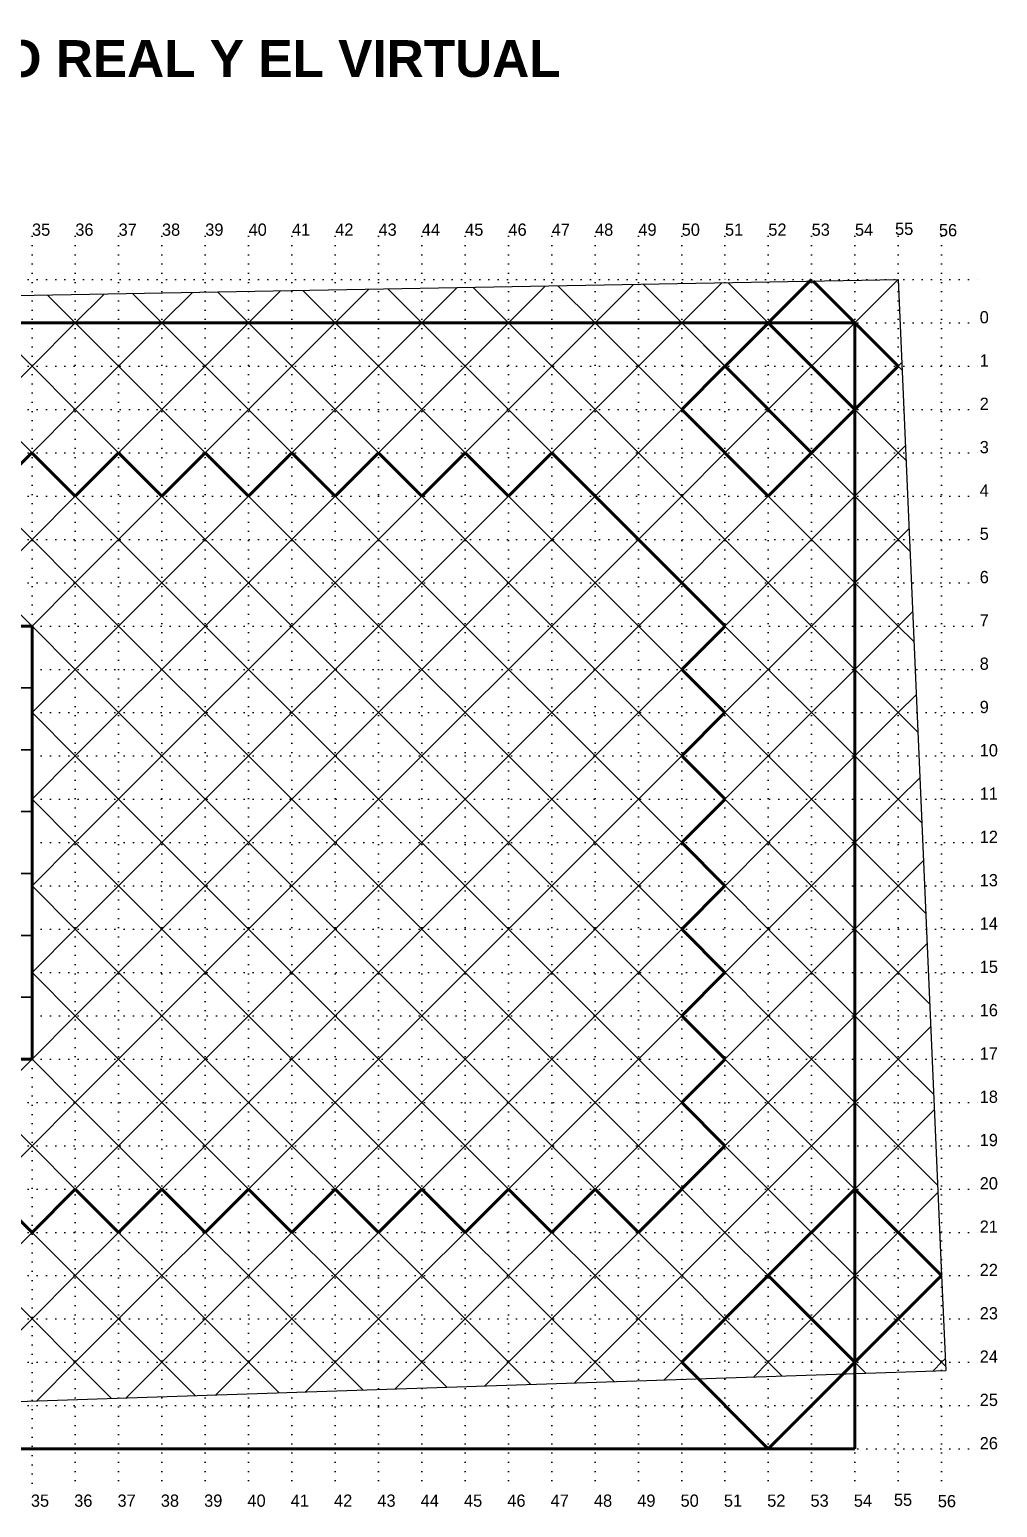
# Paper-space layout 'Layout1 (4)' of a CAD drawing. Header units: millimetres. Extents: x 150 to 8403, y 599 to 5699.
# Drawn here: x 5242 to 8403, y 873 to 5699 of the extents above; entities that cross this region are included whole.
import ezdxf

# ---------------------------------------------------------------- set-up
doc = ezdxf.new("R2010")
doc.units = ezdxf.units.MM
doc.linetypes.add('ACAD_ISO07W100', pattern=[3, 0, -3])

# ---------------------------------------------------------------- blocks, each defined once
blk = doc.blocks.new('A$C41CC3310')
blk.add_line((141.4213509598158, 282.8427146342883), (141.4213509598158, 2.159669747925363e-06))
blk.add_lwpolyline([(141.4213509598158, 282.8427146342883), (-5.27749398315791e-06, 141.4213583969795), (141.4213509598158, 2.159669747925363e-06)])

psp = doc.layouts.new('Layout1 (4)')

# ---------------------------------------------------------------- linework, layer by layer
at = {"color": 253, "linetype": 'ACAD_ISO07W100', "ltscale": 10}
for p, q in [((5250.209370507993, 5023.755883764436), (5250.209370507994, 3735.32944211721)), ((5391.630770507993, 5023.755883764436), (5391.630770507993, 913.9566837644325)), ((5533.052170507993, 5023.755883764436), (5533.052170507993, 913.9566837644325)), ((5674.473570507992, 5023.755883764436), (5674.473570507994, 913.9566837644325)), ((5815.894970507992, 5023.755883764436), (5815.894970507994, 913.9566837644325)), ((5957.316370507993, 5023.755883764436), (5957.316370507994, 913.9566837644325)), ((6098.737770507993, 5023.755883764436), (6098.737770507994, 913.9566837644325)), ((6240.159170507993, 5023.755883764436), (6240.159170507994, 913.9566837644325)), ((6381.580570507993, 5023.755883764436), (6381.580570507995, 913.9566837644325)), ((6523.001970507993, 5023.755883764436), (6523.001970507994, 913.9566837644325)), ((6664.423370507994, 5023.755883764436), (6664.423370507994, 913.9566837644325)), ((6805.844770507993, 5023.755883764436), (6805.844770507995, 913.9566837644325)), ((6947.266170507994, 5023.755883764436), (6947.266170507995, 913.9566837644325)), ((7088.687570507995, 5023.755883764436), (7088.687570507996, 913.9566837644325)), ((7230.108970507994, 5023.755883764436), (7230.108970507996, 913.9566837644325)), ((7371.530370507992, 5023.755883764436), (7371.530370507996, 913.9566837644325)), ((7512.951770507996, 5023.755883764436), (7512.951770507995, 913.9566837644325)), ((7654.373170507994, 5023.755883764436), (7654.373170507996, 913.9566837644325)), ((7795.794570507994, 5023.755883764436), (7795.794570507996, 913.9566837644325)), ((7937.215970507994, 5023.755883764436), (7937.215970507996, 913.9566837644325)), ((8078.637370507995, 5023.755883764436), (8078.637370507996, 913.9566837644325)), ((8220.058770507994, 5023.755883764436), (8220.058770507996, 913.9566837644325)), ((150.4603705079899, 4882.334483764435), (8361.480170507995, 4882.334483764435)), ((150.4603705079899, 4740.913083764435), (8361.480170507995, 4740.913083764435)), ((150.4603705079899, 4599.491683764434), (8361.480170507995, 4599.491683764434)), ((150.4603705079899, 4458.070283764434), (8361.480170507995, 4458.070283764435)), ((150.4603705079899, 4316.648883764434), (8361.480170507995, 4316.648883764435)), ((150.4603705079899, 4175.227483764435), (8361.480170507995, 4175.227483764435)), ((150.4603705079899, 4033.806083764434), (8361.480170507995, 4033.806083764434)), ((150.4603705079899, 3892.384683764434), (8361.480170507995, 3892.384683764435)), ((5250.207811637612, 3750.963283764434), (8361.480170507995, 3750.963283764434)), ((5250.207811637612, 3609.541883764433), (8361.480170507995, 3609.541883764434)), ((5250.207819519713, 3468.120483764433), (8361.480170507995, 3468.120483764434)), ((5250.207827401813, 3326.699083764433), (8361.480170507995, 3326.699083764434)), ((5250.207827401813, 3185.277683764433), (8361.480170507995, 3185.277683764433)), ((5250.207835283913, 3043.856283764433), (8361.480170507995, 3043.856283764433)), ((5250.207843166014, 2902.434883764433), (8361.480170507995, 2902.434883764432)), ((5250.207843166014, 2761.013483764432), (8361.480170507995, 2761.013483764432)), ((5250.207851048114, 2619.592083764432), (8361.480170507995, 2619.592083764433)), ((5250.207858930215, 2478.170683764432), (8361.480170507995, 2478.170683764432)), ((5250.180678748846, 2336.749283764432), (8361.480170507997, 2336.749283764433)), ((5250.209370507993, 2336.762895649161), (5250.209370507993, 913.9566837644325)), ((150.4603705079899, 2195.327883764432), (8361.480170507995, 2195.327883764432)), ((150.4603705079899, 2053.906483764432), (8361.480170507995, 2053.906483764432)), ((150.4603705079899, 1912.485083764432), (8361.480170507995, 1912.485083764432)), ((150.4603705079899, 1771.063683764432), (8361.480170507995, 1771.063683764432)), ((150.4603705079899, 1629.642283764432), (8361.480170507995, 1629.642283764432)), ((150.4603705079899, 1488.220883764432), (8361.480170507995, 1488.220883764432)), ((150.4603705079899, 1346.799483764432), (8361.480170507995, 1346.799483764433)), ((150.4603705079899, 1205.378083764432), (8361.480170507995, 1205.378083764432)), ((150.4603705079899, 1063.956683764432), (8361.480170507995, 1063.956683764432))]:
    psp.add_line(p, q, dxfattribs=at)
for p, q in [((300.4870787788022, 4740.913083764435), (8078.637370507995, 4882.334970149134)), ((8078.608256364682, 4882.334440797435), (8220.110541007494, 1629.64224000174)), ((8220.110541007494, 1629.642240001739), (8233.561208760124, 1320.453719089127)), ((582.6422259757934, 1063.323485514363), (8233.561208760124, 1320.453719089128))]:
    psp.add_line(p, q)
at = {"color": 6, "lineweight": 60}
for p, q in [((7512.976208571993, 4599.491683764435), (7795.818921046613, 4882.334396239054)), ((7800.868720930864, 4877.284596354802), (8078.661721046612, 4599.491683764435)), ((7795.818921046613, 4316.648971289816), (7512.976208571993, 4599.491683764435)), ((8078.634944942954, 4599.51837234271), (7795.792232468337, 4316.675659868092)), ((7654.425072295563, 1629.642283764432), (7937.267784770185, 1912.485083764432)), ((7937.267784770185, 1912.485083764432), (8220.110584770186, 1629.642283764431)), ((7937.267828532875, 1346.799527527121), (7654.384277560244, 1629.683078499751)), ((8220.110584770186, 1629.642283764431), (7937.267828532875, 1346.799527527121))]:
    psp.add_line(p, q, dxfattribs=at)
at = {"color": 4, "lineweight": 60}
for p, q in [((300.4870787788022, 4740.913083764435), (7937.215970507994, 4740.888733225816)), ((7654.373170507994, 4740.84185141251), (7937.240408571993, 4458.070283764435)), ((7937.215970507994, 4740.888733225816), (7937.215970507996, 1346.851385552003)), ((7371.554896097375, 4458.070283764435), (7512.922831415443, 4599.491683764434)), ((7371.554896097375, 4458.070283764435), (7654.373170507994, 4175.256597907748)), ((7654.373170507994, 4175.256597907748), (7795.819008571993, 4316.648883764435)), ((7654.425070989377, 1629.642282458246), (7371.582444733953, 1346.799483764433)), ((7371.582444733953, 1346.799483764433), (7654.373170507996, 1063.957217109215)), ((7654.373170507996, 1063.957217109215), (7937.186107774164, 1346.799483764433)), ((7937.215970507996, 1346.851385552003), (7937.215970507996, 1063.956683764432)), ((7937.215970507996, 1063.956683764432), (300.4738175862394, 1063.971084048197))]:
    psp.add_line(p, q, dxfattribs=at)
at = {"color": 4, "linetype": 'ACAD_ISO07W100', "lineweight": 20}
for p, q in [((7512.976208571994, 4599.491683764434), (7654.420969862688, 4740.889634948358)), ((7795.819008571993, 4316.648883764435), (7937.240408571993, 4458.070283764435))]:
    psp.add_line(p, q, dxfattribs=at)
at = {"color": 40, "lineweight": 60}
for p, q in [((5250.181044093106, 4316.648883764435), (5108.786463959454, 4175.254303630783)), ((5391.629176434073, 4175.254303630782), (5250.181044093106, 4316.648883764435)), ((5533.050532671383, 4316.675659868092), (5391.629176434073, 4175.254303630782)), ((5674.471888908693, 4175.254303630782), (5533.050532671383, 4316.675659868092)), ((5815.893245146001, 4316.675659868091), (5674.471888908693, 4175.254303630782)), ((5957.341421249658, 4175.227483764435), (5815.893245146001, 4316.675659868091)), ((6098.735957620621, 4316.675659868091), (5957.341421249658, 4175.227483764435)), ((6240.157313857931, 4175.254303630782), (6098.735957620621, 4316.675659868091)), ((6381.57867009524, 4316.675659868091), (6240.157313857931, 4175.254303630782)), ((6523.026846198897, 4175.227483764435), (6381.57867009524, 4316.675659868091)), ((6664.423370507995, 4316.673671929956), (6523.026846198897, 4175.227483764435)), ((6805.869558673517, 4175.227483764435), (6664.423370507995, 4316.673671929956)), ((6947.264095044479, 4316.675659868091), (6805.869558673517, 4175.227483764435)), ((7512.9817883724, 3750.957847017391), (6947.264095044479, 4316.675659868091)), ((7371.555039150737, 3609.541883764434), (7512.9817883724, 3750.957847017391)), ((7512.922743582228, 3468.120483764434), (7371.555039150737, 3609.541883764434)), ((7371.555126676119, 3326.699083764433), (7512.922743582228, 3468.120483764434)), ((7512.987280646264, 3185.26692979429), (7371.555126676119, 3326.699083764433)), ((7371.58192354516, 3043.856283764433), (7512.987280646264, 3185.26692979429)), ((7512.949254645702, 2902.434883764433), (7371.58192354516, 3043.856283764433)), ((7371.582009719414, 2761.013483764433), (7512.949254645702, 2902.434883764433)), ((7512.949155415721, 2619.592083764433), (7371.582009719414, 2761.013483764433)), ((7371.582094632427, 2478.170683764432), (7512.949155415721, 2619.592083764433)), ((7513.003494632428, 2336.749283764432), (7371.582094632427, 2478.170683764432)), ((7371.582182157808, 2195.327883764432), (7513.003494632428, 2336.749283764432)), ((7512.922257875689, 2053.906483764432), (7371.582182157808, 2195.327883764432)), ((7230.079457875688, 1771.063683764432), (7512.922257875689, 2053.906483764432)), ((5108.786567553849, 1912.512460094817), (5250.207923791158, 1771.091103857507)), ((5250.207923791158, 1771.091103857507), (5391.683282360856, 1912.485083764432)), ((5391.683282360856, 1912.485083764432), (5533.104682360856, 1771.063683764432)), ((5533.104682360856, 1771.063683764432), (5674.44458302797, 1912.485083764432)), ((5674.44458302797, 1912.485083764432), (5815.894970507994, 1771.116108091913)), ((5815.894970507994, 1771.116108091913), (5957.368707310093, 1912.485083764432)), ((5957.368707310093, 1912.485083764432), (6098.737770507994, 1771.116020566531)), ((6098.737770507994, 1771.116020566531), (6240.211419784712, 1912.485083764432)), ((6240.211419784712, 1912.485083764432), (6381.551320451829, 1771.063683764432)), ((6381.551320451829, 1771.063683764432), (6522.972720451829, 1912.485083764432)), ((6522.972720451829, 1912.485083764432), (6664.423370507994, 1771.115845515769)), ((6664.423370507994, 1771.115845515769), (6805.815432926449, 1912.485083764432)), ((6805.815432926449, 1912.485083764432), (6947.236745401068, 1771.063683764432)), ((6947.236745401068, 1771.063683764432), (7088.658145401068, 1912.485083764432)), ((7088.658145401068, 1912.485083764432), (7230.079457875688, 1771.063683764432))]:
    psp.add_line(p, q, dxfattribs=at)
at = {"color": 1, "lineweight": 60}
for p, q in [((5250.234656883191, 3750.963283764434), (3270.309770507991, 3750.991135712934)), ((5250.234573720505, 2336.803211880824), (5250.234656883191, 3750.963283764434)), ((3270.308942546787, 2336.776660709887), (5250.234573720505, 2336.803211880824))]:
    psp.add_line(p, q, dxfattribs=at)
at = {"color": 4, "lineweight": 20, "ltscale": 5}
psp.add_line((7654.384277560244, 1629.683078499751), (7937.267872295565, 1346.799483764433), dxfattribs=at)
for points in [[(5533.077221249659, 4882.334396239054), (5533.052170507994, 4882.309345497388)], [(5815.919933724276, 4882.334396239054), (5815.894970507993, 4882.30943302277)], [(7512.976208571993, 4882.334396239054), (7512.951770507996, 4882.309958175057)], [(7790.582090227753, 4877.097565420195), (7654.397564809302, 4740.913040001745), (7795.818921046612, 4599.491683764435), (7937.240277283921, 4740.913040001744), (7800.868720930864, 4877.284596354802)], [(7795.818921046612, 4882.334396239054), (7795.794570507995, 4882.310045700437)], [(8078.661677283922, 4882.334440001744), (7937.240321046613, 4740.913083764435), (8078.661677283922, 4599.491727527125), (8090.310824877345, 4611.140875120549)], [(5197.802501675487, 4829.955766296054), (5108.788014270684, 4740.94127889125), (5250.209370507993, 4599.519922653941), (5391.630726745303, 4740.94127889125), (5300.744553398468, 4831.827452238084)], [(5485.937442773424, 4835.194617762819), (5391.65586501235, 4740.913040001745), (5533.077221249659, 4599.491683764435), (5674.498577486969, 4740.913040001744), (5578.533425365321, 4836.878192123392)], [(5774.018018242341, 4840.432480757118), (5674.498577486966, 4740.913040001745), (5815.919933724276, 4599.491683764435), (5957.341289961586, 4740.913040001744), (5856.325342586014, 4841.928987377316)], [(6062.044228082246, 4845.669355278954), (5957.316414270684, 4740.941541467392), (6098.737770507993, 4599.520185230082), (6240.159126745303, 4740.941541467391), (6134.120820835061, 4846.979847377634)], [(6350.124803551165, 4850.907218273253), (6240.159214270684, 4740.941628992773), (6381.580570507994, 4599.520272755463), (6523.001926745304, 4740.941628992772), (6411.912909980592, 4852.030645757483)], [(6638.205379020085, 4856.145081267554), (6523.002014270685, 4740.941716518155), (6664.423370507995, 4599.520360280845), (6805.844726745305, 4740.941716518154), (6689.704999126125, 4857.081444137334)], [(6926.285954489004, 4861.382944261853), (6805.844814270684, 4740.941804043534), (6947.266170507994, 4599.520447806224), (7088.687526745303, 4740.941804043533), (6967.497088271653, 4862.132242517184)], [(7214.366570298816, 4866.620847597045), (7088.687614270685, 4740.941891568916), (7230.108970507995, 4599.520535331606), (7371.530326745305, 4740.941891568915), (7245.289138343067, 4867.183079971152)], [(7502.50151307795, 4871.859700745011), (7371.554852334683, 4740.913040001745), (7512.976208571993, 4599.491683764435), (7654.397564809303, 4740.913040001744), (7523.076805273132, 4872.233799537915)], [(8091.362637413245, 4586.766329333803), (8078.637326745305, 4599.491640001744), (7937.215970507996, 4458.070283764435), (8078.637326745305, 4316.648927527125), (8102.010179804724, 4340.021780586543)], [(8104.117227334917, 4291.193377476129), (8078.661764809301, 4316.648840001743), (7937.240408571992, 4175.227483764435), (8078.661764809301, 4033.806127527125), (8113.711552970939, 4068.855915688762)], [(8116.87292081152, 3995.594852002131), (8078.635016315725, 4033.832756497925), (7937.213660078416, 3892.411400260616), (8078.635016315725, 3750.990044023306), (8125.409703520392, 3797.764731227973)], [(8129.629713513985, 3699.970853233063), (8078.637326745305, 3750.963240001743), (7937.215970507996, 3609.541883764434), (8078.637326745305, 3468.120527527125), (8137.111266514119, 3526.594467295938)], [(8142.385405547565, 3404.372361199482), (8078.637326745304, 3468.120440001742), (7937.215970507996, 3326.699083764433), (8078.637326745304, 3185.277727527124), (8148.811628750585, 3255.452029532404)], [(8155.138780528097, 3108.827564205354), (8078.66171404467, 3185.30463068878), (7937.240357807361, 3043.883274451472), (8078.66171404467, 2902.461918214162), (8160.511883292674, 2984.312087462165)], [(8167.896910969973, 2813.172564864016), (8078.634635832246, 2902.434840001742), (7937.213279594938, 2761.013483764433), (8078.634635832246, 2619.592127527123), (8172.212241908475, 2713.16973360335)], [(8180.650156761721, 2517.630761671366), (8078.661707516808, 2619.619210916278), (7937.240351279499, 2478.19785467897), (8078.661707516808, 2336.77649844166), (8183.912600040092, 2442.027390964943)], [(8193.408173681884, 2221.978393065163), (8078.637326745305, 2336.749240001741), (7937.215970507996, 2195.327883764432), (8078.637326745305, 2053.906527527122), (8195.613077696446, 2170.88227847826)], [(8206.161528987177, 1926.434052022058), (8078.689141007494, 2053.906440001741), (7937.267784770185, 1912.485083764432), (8078.689141007494, 1771.063727527122), (8207.315583334252, 1899.690169853878)], [(8220.110541007494, 1629.642240001739), (8078.689184770185, 1488.22088376443), (8220.110541007494, 1346.799527527121), (8230.71630780718, 1357.405294326807)], [(7899.617234841162, 1309.230610831429), (7937.226990034864, 1346.840366025131), (7795.805633797556, 1488.261722262441), (7654.384277560245, 1346.840366025132), (7698.744901519129, 1302.479742066249)], [(8192.380749666358, 1319.069736185986), (8220.110541007492, 1346.799527527121), (8078.689184770185, 1488.22088376443), (7937.267828532874, 1346.799527527121), (7972.390982721768, 1311.676373338228)], [(5509.576249370576, 1228.906691805474), (5391.642576457103, 1346.840364718947), (5265.506258352877, 1220.704046614722)], [(5783.222330573216, 1238.103323077454), (5674.485288931723, 1346.840364718947), (5558.185255740464, 1230.540331527689)], [(6056.868411775855, 1247.299954349432), (5957.328001406341, 1346.840364718946), (5850.864253128051, 1240.376616440657)], [(6330.514492978495, 1256.496585621412), (6240.170713880961, 1346.840364718946), (6143.543250515639, 1250.212901353625)], [(6604.160574181135, 1265.693216893391), (6523.01342635558, 1346.840364718946), (6436.222247903225, 1260.049186266592)], [(6877.806655383775, 1274.88984816537), (6805.8561388302, 1346.840364718946), (6728.901245290812, 1269.885471179559)], [(7151.452736586416, 1284.086479437349), (7088.698851304819, 1346.840364718946), (7021.580242678399, 1279.721756092527)], [(7425.098817789056, 1293.283110709329), (7371.541563779439, 1346.840364718946), (7314.259240065986, 1289.558041005494)], [(7698.744898991697, 1302.479741981308), (7654.384276254058, 1346.840364718946), (7606.938237453573, 1299.394325918462)], [(8231.672909107103, 1335.237159427509), (8220.110541007492, 1346.79952752712), (8192.380785183816, 1319.069737379647)], [(8192.380928101556, 1319.069742182793), (8197.870720960804, 1324.55953504204)], [(5250.18032864732, 1205.378083764432), (5250.207923791158, 1205.40567890827)], [(5250.221220219793, 1205.419008481638), (5250.262144937, 1205.378083764432)], [(5533.023007977207, 1205.378083764432), (5533.063932694413, 1205.419008481637), (5533.052170507993, 1205.430770668057)], [(5533.063932694413, 1205.419008481638), (5533.104857411619, 1205.378083764432)], [(5815.865720451827, 1205.378083764432), (5815.906645169032, 1205.419008481637), (5815.894970507994, 1205.430683142676)], [(5815.906645169031, 1205.419008481637), (5815.906645169031, 1205.419008481637), (5815.947569886237, 1205.378083764432)], [(6098.708432926446, 1205.378083764432), (6098.749357643651, 1205.419008481636), (6098.737770507994, 1205.430595617293)], [(6098.749357643651, 1205.419008481637), (6098.790282360857, 1205.378083764432)], [(6381.551145401066, 1205.378083764432), (6381.59207011827, 1205.419008481636), (6381.580570507995, 1205.430508091912)], [(6381.59207011827, 1205.419008481637), (6381.632994835476, 1205.378083764432)], [(6664.393857875685, 1205.378083764432), (6664.43478259289, 1205.419008481636), (6664.423370507994, 1205.430420566532)], [(6664.43478259289, 1205.419008481637), (6664.475707310095, 1205.378083764432)], [(6947.236570350305, 1205.378083764432), (6947.277495067509, 1205.419008481636), (6947.266170507995, 1205.43033304115)], [(6947.277495067509, 1205.419008481637), (6947.318419784715, 1205.378083764432)], [(7230.079282824924, 1205.378083764432), (7230.120207542129, 1205.419008481636), (7230.108970507996, 1205.430245515769)], [(7230.120207542129, 1205.419008481637), (7230.161132259334, 1205.378083764432)], [(7512.921995299544, 1205.378083764432), (7512.962920016748, 1205.419008481636), (7512.951770507995, 1205.430157990389)], [(7512.962920016748, 1205.419008481637), (7513.003844733954, 1205.378083764432)], [(7795.764707774163, 1205.378083764432), (7795.805632491368, 1205.419008481636), (7795.794570507996, 1205.430070465009)], [(7795.794570507996, 1205.430073077383), (7795.805633797556, 1205.419009787822)], [(5391.630770507993, 1064.009458193439), (5391.642576457103, 1063.997652244328)], [(5674.473570507994, 1064.009370668057), (5674.485288931723, 1063.997652244328)], [(6240.159170507994, 1064.009195617295), (6240.170713880961, 1063.997652244328)], [(6523.001970507994, 1064.009108091914), (6523.01342635558, 1063.997652244328)], [(6805.844770507995, 1064.009020566532), (6805.8561388302, 1063.997652244328)], [(7088.687570507996, 1064.008933041151), (7088.698851304819, 1063.997652244328)], [(7371.530370507996, 1064.00884551577), (7371.541563779439, 1063.997652244328)]]:
    psp.add_lwpolyline(points)
for points in [[(5108.786463959454, 4740.939728580021), (4967.365107722144, 4599.518372342712), (5108.786463959454, 4458.097016105402), (5250.207820196763, 4599.518372342711)], [(5391.629176434073, 4740.93972858002), (5250.207820196763, 4599.518372342711), (5391.629176434073, 4458.097016105401), (5533.050532671383, 4599.51837234271)], [(5674.471888908693, 4740.93972858002), (5533.050532671383, 4599.518372342711), (5674.471888908693, 4458.097016105401), (5815.893245146002, 4599.51837234271)], [(5957.314601383311, 4740.939728580019), (5815.893245146001, 4599.51837234271), (5957.314601383311, 4458.0970161054), (6098.735957620621, 4599.518372342709)], [(6240.157313857931, 4740.939728580019), (6098.735957620621, 4599.51837234271), (6240.157313857931, 4458.0970161054), (6381.57867009524, 4599.518372342709)], [(6523.00002633255, 4740.939728580019), (6381.57867009524, 4599.51837234271), (6523.00002633255, 4458.0970161054), (6664.42138256986, 4599.518372342709)], [(6805.84273880717, 4740.939728580019), (6664.42138256986, 4599.51837234271), (6805.84273880717, 4458.0970161054), (6947.264095044479, 4599.518372342709)], [(7088.685451281789, 4740.939728580019), (6947.264095044479, 4599.51837234271), (7088.685451281789, 4458.0970161054), (7230.106807519099, 4599.518372342709)], [(7371.528163756409, 4740.939728580019), (7230.106807519099, 4599.51837234271), (7371.528163756409, 4458.0970161054), (7512.949519993718, 4599.518372342709)], [(7654.370876231028, 4740.939728580019), (7512.949519993718, 4599.51837234271), (7654.370876231028, 4458.0970161054), (7795.792232468338, 4599.518372342709)], [(7937.213588705647, 4740.939728580019), (7795.792232468337, 4599.51837234271), (7937.213588705647, 4458.0970161054), (8078.634944942956, 4599.518372342709)], [(7795.792232468336, 4599.51837234271), (7654.370876231027, 4458.097016105401), (7795.792232468336, 4316.675659868091), (7937.213588705647, 4458.0970161054)], [(5108.786463959454, 4458.097016105402), (4967.365107722144, 4316.675659868093), (5108.786463959454, 4175.254303630783), (5250.207820196763, 4316.675659868092)], [(5391.629176434073, 4458.097016105401), (5250.207820196763, 4316.675659868092), (5391.629176434073, 4175.254303630782), (5533.050532671383, 4316.675659868091)], [(5674.471888908693, 4458.097016105401), (5533.050532671383, 4316.675659868092), (5674.471888908693, 4175.254303630782), (5815.893245146002, 4316.675659868091)], [(5957.314601383311, 4458.0970161054), (5815.893245146001, 4316.675659868091), (5957.314601383311, 4175.254303630782), (6098.735957620621, 4316.67565986809)], [(6240.157313857931, 4458.0970161054), (6098.735957620621, 4316.675659868091), (6240.157313857931, 4175.254303630782), (6381.57867009524, 4316.67565986809)], [(6523.00002633255, 4458.0970161054), (6381.57867009524, 4316.675659868091), (6523.00002633255, 4175.254303630782), (6664.42138256986, 4316.67565986809)], [(6805.84273880717, 4458.0970161054), (6664.42138256986, 4316.675659868091), (6805.84273880717, 4175.254303630782), (6947.264095044479, 4316.67565986809)], [(7088.685451281789, 4458.0970161054), (6947.264095044479, 4316.675659868091), (7088.685451281789, 4175.254303630782), (7230.106807519099, 4316.67565986809)], [(7371.528163756409, 4458.0970161054), (7230.106807519099, 4316.675659868091), (7371.528163756409, 4175.254303630782), (7512.949519993718, 4316.67565986809)], [(7654.370876231028, 4458.0970161054), (7512.949519993718, 4316.675659868091), (7654.370876231028, 4175.254303630782), (7795.792232468338, 4316.67565986809)], [(7937.240364809301, 4458.070240001744), (7795.819008571993, 4316.648883764435), (7937.240364809301, 4175.227527527125), (8078.661721046613, 4316.648883764434)], [(7795.792232468338, 4316.675659868089), (7654.370876231029, 4175.254303630781), (7795.792232468338, 4033.832947393471), (7937.21358870565, 4175.25430363078)], [(5108.786463959454, 4175.254303630783), (4967.365107722144, 4033.832947393475), (5108.786463959454, 3892.411591156165), (5250.207820196763, 4033.832947393474)], [(5391.629176434073, 4175.254303630782), (5250.207820196763, 4033.832947393474), (5391.629176434073, 3892.411591156164), (5533.050532671383, 4033.832947393473)], [(5674.471888908693, 4175.254303630782), (5533.050532671383, 4033.832947393474), (5674.471888908693, 3892.411591156164), (5815.893245146002, 4033.832947393473)], [(5957.314601383311, 4175.254303630782), (5815.893245146001, 4033.832947393473), (5957.314601383311, 3892.411591156163), (6098.735957620621, 4033.832947393472)], [(6240.157313857931, 4175.254303630782), (6098.735957620621, 4033.832947393473), (6240.157313857931, 3892.411591156163), (6381.57867009524, 4033.832947393472)], [(6523.00002633255, 4175.254303630782), (6381.57867009524, 4033.832947393473), (6523.00002633255, 3892.411591156163), (6664.42138256986, 4033.832947393472)], [(6805.84273880717, 4175.254303630782), (6664.42138256986, 4033.832947393473), (6805.84273880717, 3892.411591156163), (6947.264095044479, 4033.832947393472)], [(7088.685451281789, 4175.254303630782), (6947.264095044479, 4033.832947393473), (7088.685451281789, 3892.411591156163), (7230.106807519099, 4033.832947393472)], [(7371.528163756409, 4175.254303630782), (7230.106807519099, 4033.832947393473), (7371.528163756409, 3892.411591156163), (7512.949519993718, 4033.832947393472)], [(7654.370876231028, 4175.254303630782), (7512.949519993718, 4033.832947393473), (7654.370876231028, 3892.411591156163), (7795.792232468338, 4033.832947393472)], [(7795.792303841102, 4033.832756497927), (7654.370947603793, 3892.411400260618), (7795.792303841102, 3750.990044023309), (7937.213660078414, 3892.411400260617)], [(5391.629247806838, 3892.411400260617), (5250.207891569528, 3750.990044023309), (5391.629247806838, 3609.568687785999), (5533.050604044148, 3750.990044023308)], [(5674.471960281458, 3892.411400260617), (5533.050604044148, 3750.990044023309), (5674.471960281458, 3609.568687785999), (5815.893316518767, 3750.990044023308)], [(5957.314672756076, 3892.411400260617), (5815.893316518766, 3750.990044023308), (5957.314672756076, 3609.568687785998), (6098.736028993386, 3750.990044023307)], [(6240.157385230696, 3892.411400260617), (6098.736028993386, 3750.990044023308), (6240.157385230696, 3609.568687785998), (6381.578741468005, 3750.990044023307)], [(6523.000097705315, 3892.411400260617), (6381.578741468005, 3750.990044023308), (6523.000097705315, 3609.568687785998), (6664.421453942625, 3750.990044023307)], [(6805.842810179935, 3892.411400260617), (6664.421453942625, 3750.990044023308), (6805.842810179935, 3609.568687785998), (6947.264166417244, 3750.990044023307)], [(7088.685522654554, 3892.411400260617), (6947.264166417244, 3750.990044023308), (7088.685522654554, 3609.568687785998), (7230.106878891864, 3750.990044023307)], [(7371.528235129173, 3892.411400260617), (7230.106878891864, 3750.990044023308), (7371.528235129173, 3609.568687785998), (7512.949591366482, 3750.990044023307)], [(7654.370947603794, 3892.411400260617), (7512.949591366483, 3750.990044023308), (7654.370947603794, 3609.568687785998), (7795.792303841102, 3750.990044023307)], [(5052.217912905379, 3750.990227260569), (5250.207811637612, 3750.990227260569), (5250.207811637612, 3548.959718350126), (5052.217912905379, 3548.959718350126)], [(7795.792303841105, 3750.990044023307), (7654.370947603793, 3609.568687785998), (7795.792303841105, 3468.147331548688), (7937.213660078414, 3609.568687785997)], [(5391.629247806838, 3609.568687785999), (5250.207891569528, 3468.14733154869), (5391.629247806838, 3326.72597531138), (5533.050604044148, 3468.147331548689)], [(5674.471960281458, 3609.568687785999), (5533.050604044148, 3468.14733154869), (5674.471960281458, 3326.72597531138), (5815.893316518767, 3468.147331548689)], [(5957.314672756076, 3609.568687785998), (5815.893316518766, 3468.147331548689), (5957.314672756076, 3326.725975311379), (6098.736028993386, 3468.147331548688)], [(6240.157385230696, 3609.568687785998), (6098.736028993386, 3468.147331548689), (6240.157385230696, 3326.725975311379), (6381.578741468005, 3468.147331548688)], [(6523.000097705315, 3609.568687785998), (6381.578741468005, 3468.147331548689), (6523.000097705315, 3326.725975311379), (6664.421453942625, 3468.147331548688)], [(6805.842810179935, 3609.568687785998), (6664.421453942625, 3468.147331548689), (6805.842810179935, 3326.725975311379), (6947.264166417244, 3468.147331548688)], [(7088.685522654554, 3609.568687785998), (6947.264166417244, 3468.147331548689), (7088.685522654554, 3326.725975311379), (7230.106878891864, 3468.147331548688)], [(7371.528235129173, 3609.568687785998), (7230.106878891864, 3468.147331548689), (7371.528235129173, 3326.725975311379), (7512.949591366482, 3468.147331548688)], [(7654.370947603794, 3609.568687785998), (7512.949591366483, 3468.147331548689), (7654.370947603794, 3326.725975311379), (7795.792303841102, 3468.147331548688)], [(5052.21792078748, 3548.959692124529), (5250.207819519713, 3548.959692124529), (5250.207819519713, 3346.929183214087), (5052.21792078748, 3346.929183214087)], [(7795.792303841103, 3468.147331548689), (7654.37094760379, 3326.72597531138), (7795.792303841103, 3185.304619074071), (7937.213660078411, 3326.725975311379)], [(5052.21792866958, 3346.92915698849), (5250.207827401813, 3346.92915698849), (5250.207827401813, 3144.898648078048), (5052.21792866958, 3144.898648078048)], [(5391.629247806838, 3326.72597531138), (5250.207891569528, 3185.304619074072), (5391.629247806838, 3043.883262836762), (5533.050604044148, 3185.304619074071)], [(5674.471960281458, 3326.72597531138), (5533.050604044148, 3185.304619074072), (5674.471960281458, 3043.883262836762), (5815.893316518767, 3185.304619074071)], [(5957.314672756076, 3326.725975311379), (5815.893316518766, 3185.304619074071), (5957.314672756076, 3043.883262836761), (6098.736028993386, 3185.30461907407)], [(6240.157385230696, 3326.725975311379), (6098.736028993386, 3185.304619074071), (6240.157385230696, 3043.883262836761), (6381.578741468005, 3185.30461907407)], [(6523.000097705315, 3326.725975311379), (6381.578741468005, 3185.304619074071), (6523.000097705315, 3043.883262836761), (6664.421453942625, 3185.30461907407)], [(6805.842810179935, 3326.725975311379), (6664.421453942625, 3185.304619074071), (6805.842810179935, 3043.883262836761), (6947.264166417244, 3185.30461907407)], [(7088.685522654554, 3326.725975311379), (6947.264166417244, 3185.304619074071), (7088.685522654554, 3043.883262836761), (7230.106878891864, 3185.30461907407)], [(7371.528235129173, 3326.725975311379), (7230.106878891864, 3185.304619074071), (7371.528235129173, 3043.883262836761), (7512.949591366482, 3185.30461907407)], [(7654.370947603794, 3326.725975311379), (7512.949591366483, 3185.304619074071), (7654.370947603794, 3043.883262836761), (7795.792303841102, 3185.30461907407)], [(7795.819001570053, 3185.304630688781), (7654.39764533274, 3043.883274451473), (7795.819001570053, 2902.461918214163), (7937.240357807361, 3043.883274451472)], [(5052.21793655168, 3144.898621852451), (5250.207835283913, 3144.898621852451), (5250.207835283913, 2942.868112942008), (5052.21793655168, 2942.868112942008)], [(5391.655945535786, 3043.883274451473), (5250.234589298476, 2902.461918214164), (5391.655945535786, 2761.040561976854), (5533.077301773095, 2902.461918214163)], [(5674.498658010405, 3043.883274451473), (5533.077301773095, 2902.461918214164), (5674.498658010405, 2761.040561976854), (5815.920014247715, 2902.461918214163)], [(5957.341370485024, 3043.883274451472), (5815.920014247714, 2902.461918214163), (5957.341370485024, 2761.040561976853), (6098.762726722333, 2902.461918214162)], [(6240.184082959643, 3043.883274451472), (6098.762726722333, 2902.461918214163), (6240.184082959643, 2761.040561976853), (6381.605439196953, 2902.461918214162)], [(6523.026795434263, 3043.883274451472), (6381.605439196953, 2902.461918214163), (6523.026795434263, 2761.040561976853), (6664.448151671572, 2902.461918214162)], [(6805.869507908882, 3043.883274451472), (6664.448151671572, 2902.461918214163), (6805.869507908882, 2761.040561976853), (6947.290864146192, 2902.461918214162)], [(7088.712220383502, 3043.883274451472), (6947.290864146192, 2902.461918214163), (7088.712220383502, 2761.040561976853), (7230.133576620811, 2902.461918214162)], [(7371.554932858121, 3043.883274451472), (7230.133576620811, 2902.461918214163), (7371.554932858121, 2761.040561976853), (7512.976289095431, 2902.461918214162)], [(7654.39764533274, 3043.883274451472), (7512.976289095431, 2902.461918214163), (7654.39764533274, 2761.040561976853), (7795.81900157005, 2902.461918214162)], [(5052.217944433781, 2942.868086716411), (5250.207843166014, 2942.868086716411), (5250.207843166014, 2740.837577805969), (5052.217944433781, 2740.837577805969)], [(7795.819001570051, 2902.461918214163), (7654.39764533274, 2761.040561976854), (7795.819001570051, 2619.619205739544), (7937.240357807359, 2761.040561976853)], [(5391.655939007923, 2761.040567153589), (5250.234582770613, 2619.61921091628), (5391.655939007923, 2478.197854678971), (5533.077295245233, 2619.619210916279)], [(5674.498651482542, 2761.040567153589), (5533.077295245233, 2619.61921091628), (5674.498651482542, 2478.197854678971), (5815.920007719852, 2619.619210916279)], [(5957.341363957161, 2761.040567153588), (5815.920007719851, 2619.619210916279), (5957.341363957161, 2478.19785467897), (6098.762720194471, 2619.619210916278)], [(6240.18407643178, 2761.040567153588), (6098.762720194471, 2619.619210916279), (6240.18407643178, 2478.19785467897), (6381.60543266909, 2619.619210916278)], [(6523.0267889064, 2761.040567153588), (6381.60543266909, 2619.619210916279), (6523.0267889064, 2478.19785467897), (6664.44814514371, 2619.619210916278)], [(6805.869501381019, 2761.040567153588), (6664.44814514371, 2619.619210916279), (6805.869501381019, 2478.19785467897), (6947.290857618329, 2619.619210916278)], [(7088.712213855639, 2761.040567153588), (6947.290857618329, 2619.619210916279), (7088.712213855639, 2478.19785467897), (7230.133570092949, 2619.619210916278)], [(7371.554926330258, 2761.040567153588), (7230.133570092949, 2619.619210916279), (7371.554926330258, 2478.19785467897), (7512.976282567567, 2619.619210916278)], [(7654.397638804879, 2761.040567153588), (7512.976282567568, 2619.619210916279), (7654.397638804879, 2478.19785467897), (7795.818995042187, 2619.619210916278)], [(5052.217952315881, 2740.837551580372), (5250.207851048114, 2740.837551580372), (5250.207851048114, 2538.80704266993), (5052.217952315881, 2538.80704266993)], [(7795.818995042191, 2619.619210916279), (7654.397638804879, 2478.197854678971), (7795.818995042191, 2336.776498441661), (7937.240351279499, 2478.19785467897)], [(5052.217960197981, 2538.807016444332), (5250.207858930215, 2538.807016444332), (5250.207858930215, 2336.77650753389), (5052.217960197981, 2336.77650753389)], [(5391.642576457103, 2478.211214617421), (5250.221220219793, 2336.789858380112), (5391.642576457103, 2195.368502142803), (5533.063932694413, 2336.789858380112)], [(5674.485288931723, 2478.211214617421), (5533.063932694413, 2336.789858380112), (5674.485288931723, 2195.368502142803), (5815.906645169032, 2336.789858380112)], [(5957.328001406341, 2478.21121461742), (5815.906645169031, 2336.789858380112), (5957.328001406341, 2195.368502142802), (6098.749357643651, 2336.789858380111)], [(6240.170713880961, 2478.21121461742), (6098.749357643651, 2336.789858380112), (6240.170713880961, 2195.368502142802), (6381.59207011827, 2336.789858380111)], [(6523.01342635558, 2478.21121461742), (6381.59207011827, 2336.789858380112), (6523.01342635558, 2195.368502142802), (6664.43478259289, 2336.789858380111)], [(6805.8561388302, 2478.21121461742), (6664.43478259289, 2336.789858380112), (6805.8561388302, 2195.368502142802), (6947.277495067509, 2336.789858380111)], [(7088.698851304819, 2478.21121461742), (6947.277495067509, 2336.789858380112), (7088.698851304819, 2195.368502142802), (7230.120207542129, 2336.789858380111)], [(7371.541563779439, 2478.21121461742), (7230.120207542129, 2336.789858380112), (7371.541563779439, 2195.368502142802), (7512.962920016748, 2336.789858380111)], [(7654.384276254058, 2478.21121461742), (7512.962920016748, 2336.789858380112), (7654.384276254058, 2195.368502142802), (7795.805632491368, 2336.789858380111)], [(7795.818995042191, 2336.776498441661), (7654.39763880488, 2195.355142204352), (7795.818995042191, 2053.933785967042), (7937.240351279499, 2195.355142204351)], [(5108.786567553849, 2195.355172569435), (4967.365211316539, 2053.933816332126), (5108.786567553849, 1912.512460094817), (5250.207923791158, 2053.933816332125)], [(5391.642576457103, 2195.368502142803), (5250.221220219793, 2053.947145905494), (5391.642576457103, 1912.525789668184), (5533.063932694413, 2053.947145905493)], [(5674.485288931723, 2195.368502142803), (5533.063932694413, 2053.947145905494), (5674.485288931723, 1912.525789668184), (5815.906645169032, 2053.947145905493)], [(5957.328001406341, 2195.368502142802), (5815.906645169031, 2053.947145905493), (5957.328001406341, 1912.525789668183), (6098.749357643651, 2053.947145905492)], [(6240.170713880961, 2195.368502142802), (6098.749357643651, 2053.947145905493), (6240.170713880961, 1912.525789668183), (6381.59207011827, 2053.947145905492)], [(6523.01342635558, 2195.368502142802), (6381.59207011827, 2053.947145905493), (6523.01342635558, 1912.525789668183), (6664.43478259289, 2053.947145905492)], [(6805.8561388302, 2195.368502142802), (6664.43478259289, 2053.947145905493), (6805.8561388302, 1912.525789668183), (6947.277495067509, 2053.947145905492)], [(7088.698851304819, 2195.368502142802), (6947.277495067509, 2053.947145905493), (7088.698851304819, 1912.525789668183), (7230.120207542129, 2053.947145905492)], [(7371.541563779439, 2195.368502142802), (7230.120207542129, 2053.947145905493), (7371.541563779439, 1912.525789668183), (7512.962920016748, 2053.947145905492)], [(7654.384276254058, 2195.368502142802), (7512.962920016748, 2053.947145905493), (7654.384276254058, 1912.525789668183), (7795.805632491368, 2053.947145905492)], [(7795.805633797556, 2053.947147211678), (7654.384277560245, 1912.525790974369), (7795.805633797556, 1771.104434737059), (7937.226990034864, 1912.525790974368)], [(5108.786567553849, 1912.512460094817), (4967.365211316539, 1771.091103857508), (5108.786567553849, 1629.669747620198), (5250.207923791158, 1771.091103857507)], [(5391.642576457103, 1912.525789668184), (5250.221220219793, 1771.104433430875), (5391.642576457103, 1629.683077193566), (5533.063932694413, 1771.104433430874)], [(5674.485288931723, 1912.525789668184), (5533.063932694413, 1771.104433430875), (5674.485288931723, 1629.683077193566), (5815.906645169032, 1771.104433430874)], [(5957.328001406341, 1912.525789668183), (5815.906645169031, 1771.104433430874), (5957.328001406341, 1629.683077193565), (6098.749357643651, 1771.104433430874)], [(6240.170713880961, 1912.525789668183), (6098.749357643651, 1771.104433430874), (6240.170713880961, 1629.683077193565), (6381.59207011827, 1771.104433430874)], [(6523.01342635558, 1912.525789668183), (6381.59207011827, 1771.104433430874), (6523.01342635558, 1629.683077193565), (6664.43478259289, 1771.104433430874)], [(6805.8561388302, 1912.525789668183), (6664.43478259289, 1771.104433430874), (6805.8561388302, 1629.683077193565), (6947.277495067509, 1771.104433430874)], [(7088.698851304819, 1912.525789668183), (6947.277495067509, 1771.104433430874), (7088.698851304819, 1629.683077193565), (7230.120207542129, 1771.104433430874)], [(7371.541563779439, 1912.525789668183), (7230.120207542129, 1771.104433430874), (7371.541563779439, 1629.683077193565), (7512.962920016748, 1771.104433430874)], [(7654.384276254058, 1912.525789668183), (7512.962920016748, 1771.104433430874), (7654.384276254058, 1629.683077193565), (7795.805632491368, 1771.104433430874)], [(7937.267741007495, 1912.485040001741), (7795.846384770183, 1771.063683764432), (7937.267741007495, 1629.642327527123), (8078.689097244803, 1771.063683764432)], [(7795.805633797556, 1771.104434737059), (7654.384277560245, 1629.683078499751), (7795.805633797556, 1488.261722262441), (7937.226990034864, 1629.68307849975)], [(8078.689184770185, 1771.06359623905), (7937.267828532876, 1629.642240001741), (8078.689184770185, 1488.220883764431), (8220.110541007494, 1629.64224000174)], [(5108.786567553849, 1629.669747620198), (4967.365211316539, 1488.248391382889), (5108.786567553849, 1346.827035145579), (5250.207923791158, 1488.248391382888)], [(5391.642576457103, 1629.683077193566), (5250.221220219793, 1488.261720956257), (5391.642576457103, 1346.840364718947), (5533.063932694413, 1488.261720956256)], [(5674.485288931723, 1629.683077193566), (5533.063932694413, 1488.261720956257), (5674.485288931723, 1346.840364718947), (5815.906645169032, 1488.261720956256)], [(5957.328001406341, 1629.683077193565), (5815.906645169031, 1488.261720956256), (5957.328001406341, 1346.840364718946), (6098.749357643651, 1488.261720956255)], [(6240.170713880961, 1629.683077193565), (6098.749357643651, 1488.261720956256), (6240.170713880961, 1346.840364718946), (6381.59207011827, 1488.261720956255)], [(6523.01342635558, 1629.683077193565), (6381.59207011827, 1488.261720956256), (6523.01342635558, 1346.840364718946), (6664.43478259289, 1488.261720956255)], [(6805.8561388302, 1629.683077193565), (6664.43478259289, 1488.261720956256), (6805.8561388302, 1346.840364718946), (6947.277495067509, 1488.261720956255)], [(7088.698851304819, 1629.683077193565), (6947.277495067509, 1488.261720956256), (7088.698851304819, 1346.840364718946), (7230.120207542129, 1488.261720956255)], [(7371.541563779439, 1629.683077193565), (7230.120207542129, 1488.261720956256), (7371.541563779439, 1346.840364718946), (7512.962920016748, 1488.261720956255)], [(7654.384276254058, 1629.683077193565), (7512.962920016748, 1488.261720956256), (7654.384276254058, 1346.840364718946), (7795.805632491368, 1488.261720956255)], [(7937.267828532876, 1629.642240001741), (7795.846472295565, 1488.220883764432), (7937.267828532876, 1346.799527527122), (8078.689184770184, 1488.220883764431)]]:
    psp.add_lwpolyline(points, close=True)

# ---------------------------------------------------------------- block references
for p, rotation in [((4967.365098723118, 3892.411579039315), 270), ((5391.629241898519, 3751.003401574816), 180.0054108349412), ((5391.629235370657, 3468.160694276932), 180.0054108349412), ((5391.629228842794, 3185.317986979048), 180.0054108349412), ((5391.629222314931, 2902.475279681165), 180.0054108349412), ((5391.629215787068, 2619.632572383282), 180.0054108349412), ((5250.207925950828, 2195.355177846929), 90)]:
    psp.add_blockref('A$C41CC3310', p, dxfattribs=dict(rotation=rotation))

# ---------------------------------------------------------------- texts
at = {"color": 4, "lineweight": 60, "insert": (1472.418894495855, 5664.226832275634), "char_height": 120, "width": 5636.440144258417, "attachment_point": 1}
psp.add_mtext('{\\fArial|b1|i0|c0|p34;\\C7;DIAGRAMA DE SUPERPOSICIÓN DEL MODELO REAL Y EL VIRTUAL}', dxfattribs=at)
at = {"char_height": 40, "attachment_point": 1}
for s, insert, width in [('55', (8068.168598174419, 5068.170338312312), 90.50112846171032), ('35', (5250.209377884446, 5065.446288310102), 90.50112846171032), ('36', (5391.630777884446, 5065.446288310101), 90.50112846171032), ('37', (5533.052177884447, 5065.446288310101), 90.50112846171032), ('38', (5674.473577884446, 5065.446288310101), 90.50112846171032), ('39', (5815.894977884447, 5065.446288310101), 90.50112846171032), ('40', (5957.316377884446, 5065.446288310101), 90.50112846171032), ('41', (6098.737777884447, 5065.446288310101), 90.50112846171032), ('42', (6240.159177884447, 5065.446288310101), 90.50112846171032), ('43', (6381.580577884448, 5065.446288310101), 90.50112846171032), ('44', (6523.001977884447, 5065.446288310101), 90.50112846171032), ('45', (6664.423377884448, 5065.446288310101), 90.50112846171032), ('46', (6805.844777884447, 5065.446288310101), 90.50112846171032), ('47', (6947.266177884447, 5065.446288310101), 90.50112846171032), ('48', (7088.68757788445, 5065.446288310101), 90.50112846171032), ('49', (7230.108977884449, 5065.446288310101), 90.50112846171032), ('50', (7371.530377884448, 5065.446288310101), 90.50112846171032), ('51', (7512.951777884449, 5065.446288310101), 90.50112846171032), ('52', (7654.373177884449, 5065.446288310101), 90.50112846171032), ('53', (7795.794577884448, 5065.446288310101), 7.79842957854271e-06), ('54', (7937.215977884449, 5065.446288310101), 90.50112846171032), ('56', (8211.427314204311, 5063.755878291485), 90.50112846171032), ('0', (8344.600017033525, 4779.540581350618), 90.50112846171032), ('1', (8344.600034928819, 4638.119181350618), 90.50112846171032), ('2', (8344.600031442451, 4496.697781350617), 90.50112846171032), ('3', (8344.600027956087, 4355.276381350617), 90.50112846171032), ('4', (8344.600024469717, 4213.854981350617), 90.50112846171032), ('5', (8344.600020983351, 4072.433581350617), 90.50112846171032), ('6', (8344.600017496981, 3931.012181350617), 90.50112846171032), ('7', (8344.600035392275, 3789.590781350616), 90.50112846171032), ('8', (8344.600031905906, 3648.169381350617), 90.50112846171032), ('9', (8344.60002841954, 3506.747981350616), 90.50112846171032), ('10', (8344.600024933172, 3365.326581350616), 90.50112846171032), ('11', (8344.600021446806, 3223.905181350616), 90.50112846171032), ('12', (8344.600017960438, 3082.483781350616), 90.50112846171032), ('13', (8344.600035855734, 2941.062381350615), 90.50112846171032), ('14', (8344.600032369364, 2799.640981350615), 90.50112846171032), ('15', (8344.600028882998, 2658.219581350615), 90.50112846171032), ('16', (8344.60002539663, 2516.798181350615), 90.50112846171032), ('17', (8344.600021910266, 2375.376781350615), 90.50112846171032), ('18', (8344.600017424538, 2233.955375365199), 90.50112846171032), ('19', (8344.600035319832, 2092.533975365199), 90.50112846171032), ('20', (8344.600031833465, 1951.112575365199), 90.50112846171032), ('21', (8344.600028347098, 1809.6911753652), 90.50112846171032), ('22', (8344.60002486073, 1668.2697753652), 90.50112846171032), ('23', (8344.600021374365, 1526.8483753652), 90.50112846171032), ('24', (8344.600025686426, 1385.4269753652), 90.5011206632812), ('25', (8344.60003578329, 1244.0055753652), 90.50112846171032), ('26', (8344.600032296927, 1102.5841753652), 90.50112846171032), ('55', (8064.489559358572, 917.7402555109736), 90.50112846171032), ('35', (5246.530339068599, 915.0162055087637), 90.50112846171032), ('36', (5387.951739068598, 915.0162055087628), 90.50112846171032), ('37', (5529.373139068599, 915.0162055087628), 90.50112846171032), ('38', (5670.794539068598, 915.0162055087628), 90.50112846171032), ('39', (5812.215939068599, 915.0162055087628), 90.50112846171032), ('40', (5953.637339068599, 915.0162055087628), 90.50112846171032), ('41', (6095.0587390686, 915.0162055087628), 90.50112846171032), ('42', (6236.480139068599, 915.0162055087628), 90.50112846171032), ('43', (6377.9015390686, 915.0162055087628), 90.50112846171032), ('44', (6519.322939068599, 915.0162055087628), 90.50112846171032), ('45', (6660.7443390686, 915.0162055087628), 90.50112846171032), ('46', (6802.1657390686, 915.0162055087628), 90.50112846171032), ('47', (6943.587139068599, 915.0162055087628), 90.50112846171032), ('48', (7085.008539068602, 915.0162055087628), 90.50112846171032), ('49', (7226.429939068601, 915.0162055087628), 90.50112846171032), ('50', (7367.8513390686, 915.0162055087628), 90.50112846171032), ('51', (7509.272739068601, 915.0162055087628), 90.50112846171032), ('52', (7650.694139068601, 915.0162055087628), 90.50112846171032), ('53', (7792.1155390686, 915.0162055087628), 7.79842957854271e-06), ('54', (7933.536939068601, 915.0162055087628), 90.50112846171032), ('56', (8207.748275388463, 913.3257954901462), 90.50112846171032)]:
    psp.add_mtext(s, dxfattribs=dict(at, insert=insert, width=width))

doc.saveas('drawing.dxf')
